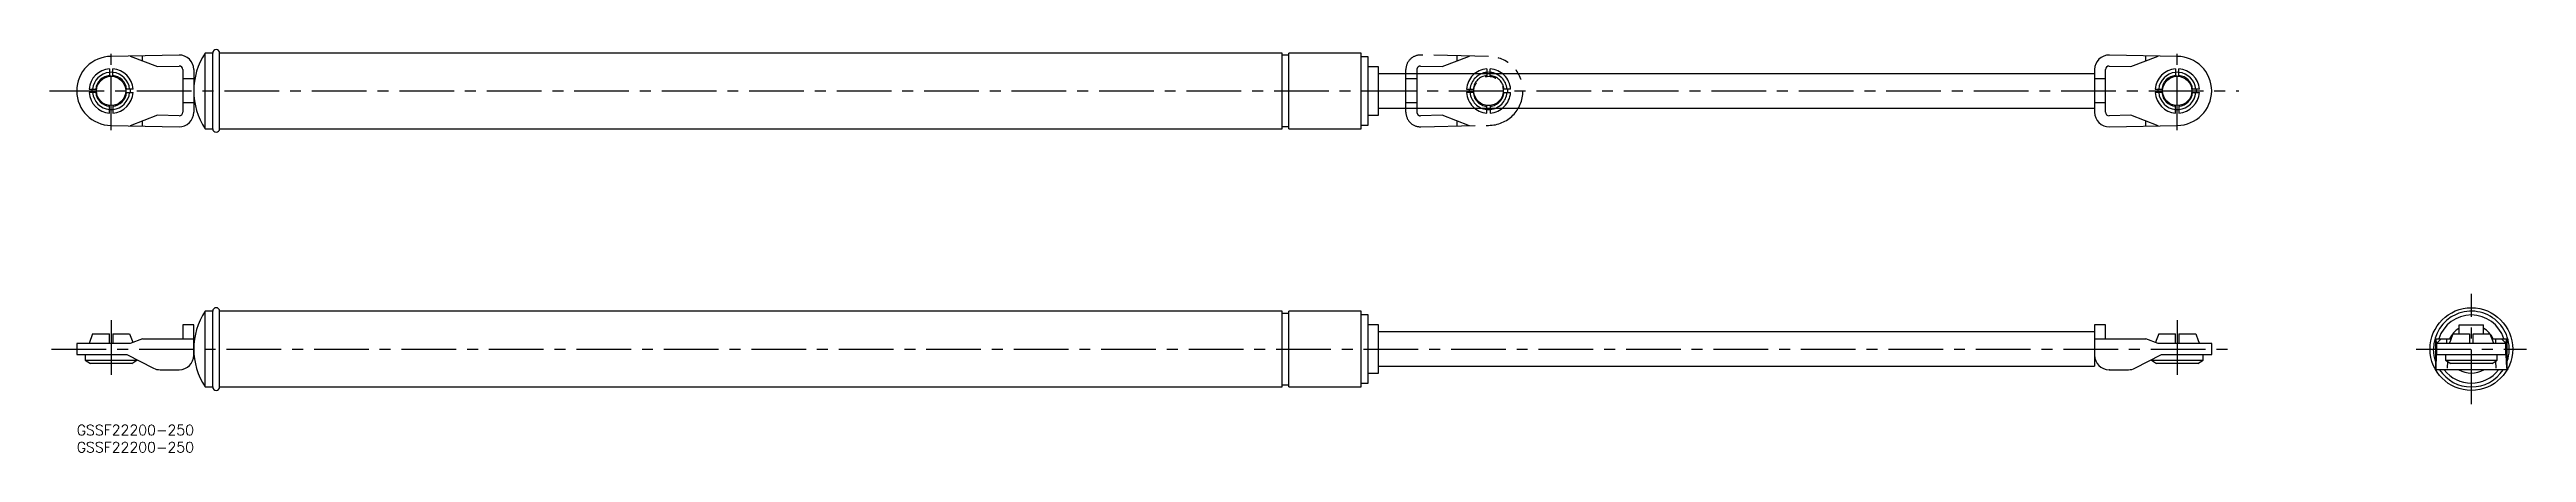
# Model space of a CAD drawing. Extents: x -8 to 711, y -8 to 109.
import ezdxf

# ---------------------------------------------------------------- set-up
doc = ezdxf.new("R2010")
doc.units = 0
doc.header["$LTSCALE"] = 0.5
doc.linetypes.add('CENTER', pattern=[50.8, 31.75, -6.35, 6.35, -6.35])
doc.linetypes.add('PHANTOM', pattern=[63.5, 31.75, -6.35, 6.35, -6.35, 6.35, -6.35])
for name, color, linetype in [('MSM_CENTER', 1, 'CENTER'), ('MSM_CONTINUOUS', 7, 'CONTINUOUS'), ('MSM_IMAGINARY', 6, 'PHANTOM'), ('MSM_PART_NUMBER', 7, 'CONTINUOUS')]:
    doc.layers.add(name, color=color, linetype=linetype)
doc.styles.get("Standard").update_dxf_attribs({"font": 'txt.shx', "height": 3, "bigfont": 'bigfont.shx'})

msp = doc.modelspace()

# ---------------------------------------------------------------- linework, layer by layer
at = {"layer": 'MSM_CENTER'}
for p, q in [((10, 85.48), (10, 108.36)), ((610, 85.48), (610, 108.36)), ((-7.89, 96.92), (627.89, 96.92)), ((695.41, 6), (695.41, 38)), ((10, 30.4), (10, 13.8)), ((610, 30.4), (610, 13.8)), ((-7.28, 22), (627.28, 22)), ((679.41, 22), (711.41, 22))]:
    msp.add_line(p, q, dxfattribs=at)
at = {"layer": 'MSM_CONTINUOUS'}
for p, q in [((39.5, 107.92), (37.3, 107.92)), ((37.3, 85.92), (37.3, 107.92)), ((39.5, 85.92), (39.5, 107.92)), ((350.1, 107.92), (41.5, 107.92)), ((41.5, 85.92), (41.5, 107.92)), ((350.1, 85.92), (350.1, 107.92)), ((373, 107.92), (352, 107.92)), ((352, 85.92), (352, 107.92)), ((373, 85.92), (373, 107.92)), ((9.5, 103.34), (9.5, 101.14)), ((9.5, 102.4), (10, 102.42)), ((29.71, 107.33), (10, 106.92)), ((10, 102.42), (10.5, 102.4)), ((10.5, 101.14), (10.5, 103.34)), ((15.5, 107.03), (23.5, 104)), ((19.09, 105.67), (19.09, 107.11)), ((23.5, 104), (29.78, 104.13)), ((30.8, 103.13), (30.8, 90.71)), ((34, 103.13), (34, 90.71)), ((352, 107.27), (350.1, 107.27)), ((375, 106.82), (373, 106.82)), ((375, 87.02), (375, 106.82)), ((378, 103.92), (375, 103.92)), ((378, 89.92), (378, 103.92)), ((586, 101.92), (378, 101.92)), ((586, 103.13), (586, 90.71)), ((589.2, 90.71), (589.2, 103.13)), ((590.22, 104.13), (596.5, 104)), ((610, 106.92), (590.29, 107.33)), ((596.5, 104), (604.5, 107.03)), ((600.91, 105.67), (600.91, 107.11)), ((609.5, 103.34), (609.5, 101.14)), ((609.5, 102.4), (610, 102.42)), ((610, 102.42), (610.5, 102.4)), ((610.5, 101.14), (610.5, 103.34)), ((3.58, 97.42), (5.78, 97.42)), ((5.78, 96.42), (3.58, 96.42)), ((4.5, 96.92), (4.52, 97.42)), ((4.52, 96.42), (4.5, 96.92)), ((16.42, 97.42), (14.22, 97.42)), ((14.22, 96.42), (16.42, 96.42)), ((15.48, 97.42), (15.5, 96.92)), ((15.5, 96.92), (15.48, 96.42)), ((34, 100.42), (30.8, 100.42)), ((589.2, 100.42), (586, 100.42)), ((603.58, 97.42), (605.78, 97.42)), ((605.78, 96.42), (603.58, 96.42)), ((604.5, 96.92), (604.52, 97.42)), ((604.52, 96.42), (604.5, 96.92)), ((616.42, 97.42), (614.22, 97.42)), ((614.22, 96.42), (616.42, 96.42)), ((615.48, 97.42), (615.5, 96.92)), ((615.5, 96.92), (615.48, 96.42)), ((10, 91.42), (9.49, 91.44)), ((9.5, 90.5), (9.5, 92.7)), ((10.5, 91.44), (10, 91.42)), ((10, 86.92), (29.71, 86.51)), ((10.5, 92.7), (10.5, 90.5)), ((23.5, 89.84), (15.5, 86.8)), ((19.09, 86.73), (19.09, 88.17)), ((29.78, 89.71), (23.5, 89.84)), ((34, 93.42), (30.8, 93.42)), ((350.1, 86.57), (352, 86.57)), ((373, 87.02), (375, 87.02)), ((375, 89.92), (378, 89.92)), ((378, 91.92), (586, 91.92)), ((589.2, 93.42), (586, 93.42)), ((596.5, 89.84), (590.22, 89.71)), ((590.29, 86.51), (610, 86.92)), ((604.5, 86.8), (596.5, 89.84)), ((600.91, 86.73), (600.91, 88.17)), ((609.5, 90.5), (609.5, 92.7)), ((610, 91.42), (609.5, 91.44)), ((610.5, 91.44), (610, 91.42)), ((610.5, 92.7), (610.5, 90.5)), ((37.3, 85.92), (39.5, 85.92)), ((41.5, 85.92), (350.1, 85.92)), ((352, 85.92), (373, 85.92)), ((34, 29), (30.8, 29)), ((30.8, 29), (30.8, 25)), ((34, 20.2), (34, 29)), ((39.5, 33), (37.3, 33)), ((37.3, 11), (37.3, 33)), ((39.5, 11), (39.5, 33)), ((350.1, 33), (41.5, 33)), ((41.5, 11), (41.5, 33)), ((350.1, 11), (350.1, 33)), ((352, 32.35), (350.1, 32.35)), ((373, 33), (352, 33)), ((352, 11), (352, 33)), ((373, 11), (373, 33)), ((375, 31.9), (373, 31.9)), ((375, 12.1), (375, 31.9)), ((378, 29), (375, 29)), ((378, 15), (378, 29)), ((589.2, 29), (586, 29)), ((586, 29), (586, 17)), ((589.2, 25), (589.2, 29)), ((691.91, 26.4), (691.91, 29)), ((691.91, 29), (698.91, 29)), ((698.91, 26.4), (698.91, 29)), ((0, 23.6), (0, 20.4)), ((15.5, 23.6), (0, 23.6)), ((4.62, 26.4), (3.58, 23.6)), ((4.62, 26.4), (9.5, 26.4)), ((9.5, 23.6), (9.5, 26.4)), ((10.5, 26.4), (15.38, 26.4)), ((10.5, 26.4), (10.5, 23.6)), ((15.38, 26.4), (16.09, 24.47)), ((19.09, 25), (15.5, 23.6)), ((16.09, 24.47), (16.3, 23.91)), ((19.09, 25), (34, 25)), ((586, 27), (378, 27)), ((586, 25), (600.91, 25)), ((604.5, 23.6), (600.91, 25)), ((603.91, 24.47), (603.7, 23.91)), ((604.62, 26.4), (603.91, 24.47)), ((620, 23.6), (604.5, 23.6)), ((604.62, 26.4), (609.5, 26.4)), ((609.5, 23.6), (609.5, 26.4)), ((610.5, 26.4), (610.5, 23.6)), ((610.5, 26.4), (615.38, 26.4)), ((615.38, 26.4), (616.09, 24.47)), ((616.09, 24.47), (616.42, 23.6)), ((620, 20.4), (620, 23.6)), ((684.59, 20.04), (684.41, 22)), ((685, 25), (685, 16)), ((685, 25), (689.51, 25)), ((685.3, 23.6), (685.22, 25)), ((686.66, 25), (685.3, 23.6)), ((705.53, 23.6), (685.3, 23.6)), ((685.41, 20.4), (685.41, 23.6)), ((688.33, 23.6), (688.33, 25)), ((689.32, 24.47), (688.99, 23.6)), ((690.03, 26.4), (689.32, 24.47)), ((690.03, 26.4), (694.91, 26.4)), ((694.91, 26.4), (694.91, 23.6)), ((695.91, 26.4), (700.79, 26.4)), ((695.91, 23.6), (695.91, 26.4)), ((700.79, 26.4), (701.51, 24.47)), ((701.31, 25), (705.82, 25)), ((701.51, 24.47), (701.83, 23.6)), ((702.49, 23.6), (702.49, 25)), ((704.16, 25), (705.53, 23.6)), ((705.41, 20.4), (705.41, 23.6)), ((705.53, 23.6), (705.6, 25)), ((705.82, 16), (705.82, 25)), ((0, 20.4), (14.54, 20.4)), ((2.5, 20.4), (2.5, 18.8)), ((2.5, 18.8), (4, 17.8)), ((2.5, 18.8), (17.5, 18.8)), ((16, 17.8), (4, 17.8)), ((14.54, 20.4), (22.3, 16.46)), ((16, 17.8), (17.5, 18.8)), ((17.5, 18.8), (17.5, 18.9)), ((24.2, 16), (29.71, 16)), ((29.8, 16), (29.71, 16)), ((375, 15), (378, 15)), ((378, 17), (586, 17)), ((590.29, 16), (590.2, 16)), ((590.29, 16), (595.8, 16)), ((597.7, 16.46), (605.46, 20.4)), ((602.5, 18.9), (602.5, 18.8)), ((602.5, 18.8), (604, 17.8)), ((602.5, 18.8), (617.5, 18.8)), ((616, 17.8), (604, 17.8)), ((605.46, 20.4), (620, 20.4)), ((616, 17.8), (617.5, 18.8)), ((617.5, 18.8), (617.5, 20.4)), ((685, 18.45), (684.59, 20.04)), ((705.82, 16), (685, 16)), ((685.11, 16), (685.12, 16)), ((685.12, 16.02), (685.13, 16.03)), ((685.12, 16.01), (685.12, 16.02)), ((685.12, 16), (685.12, 16.01)), ((685.12, 16.01), (685.12, 16.01)), ((685.12, 16), (685.12, 16)), ((685.13, 16.11), (685.14, 16.13)), ((685.13, 16.09), (685.13, 16.11)), ((685.13, 16.07), (685.13, 16.09)), ((685.13, 16.06), (685.13, 16.07)), ((685.13, 16.04), (685.13, 16.06)), ((685.13, 16.03), (685.13, 16.04)), ((685.14, 16.25), (685.15, 16.28)), ((685.14, 16.22), (685.14, 16.25)), ((685.14, 16.2), (685.14, 16.22)), ((685.14, 16.17), (685.14, 16.2)), ((685.14, 16.15), (685.14, 16.17)), ((685.14, 16.13), (685.14, 16.15)), ((685.15, 16.46), (685.32, 20.4)), ((685.15, 16.42), (685.15, 16.46)), ((685.15, 16.38), (685.15, 16.42)), ((685.15, 16.35), (685.15, 16.38)), ((685.15, 16.31), (685.15, 16.35)), ((685.15, 16.28), (685.15, 16.31)), ((685.32, 20.4), (705.51, 20.4)), ((687.91, 20.4), (687.91, 18.8)), ((687.91, 18.8), (689.41, 17.8)), ((687.91, 18.8), (702.91, 18.8)), ((688.44, 18.45), (688.36, 16.46)), ((701.41, 17.8), (689.41, 17.8)), ((701.41, 17.8), (702.91, 18.8)), ((702.38, 18.45), (702.47, 16.46)), ((702.91, 18.8), (702.91, 20.4)), ((705.67, 16.46), (705.51, 20.4)), ((705.67, 16.46), (705.67, 16.42)), ((705.67, 16.42), (705.67, 16.38)), ((705.67, 16.38), (705.67, 16.35)), ((705.67, 16.35), (705.67, 16.31)), ((705.67, 16.31), (705.67, 16.28)), ((705.67, 16.28), (705.68, 16.25)), ((705.68, 16.25), (705.68, 16.22)), ((705.68, 16.22), (705.68, 16.2)), ((705.68, 16.2), (705.68, 16.17)), ((705.68, 16.17), (705.68, 16.15)), ((705.68, 16.15), (705.69, 16.13)), ((705.69, 16.13), (705.69, 16.11)), ((705.69, 16.11), (705.69, 16.09)), ((705.69, 16.09), (705.69, 16.07)), ((705.69, 16.07), (705.69, 16.06)), ((705.69, 16.06), (705.69, 16.04)), ((705.69, 16.04), (705.7, 16.03)), ((705.7, 16.03), (705.7, 16.02)), ((705.7, 16.02), (705.7, 16.01)), ((705.7, 16.01), (705.7, 16.01)), ((705.7, 16.01), (705.7, 16)), ((705.7, 16), (705.7, 16)), ((705.7, 16), (705.71, 16)), ((37.3, 11), (39.5, 11)), ((41.5, 11), (350.1, 11)), ((350.1, 11.65), (352, 11.65)), ((352, 11), (373, 11)), ((373, 12.1), (375, 12.1))]:
    msp.add_line(p, q, dxfattribs=at)
for centre, radius in [((10, 96.92), 4.25), ((610, 96.92), 4.25), ((695.41, 22), 12)]:
    msp.add_circle(centre, radius, dxfattribs=at)
for centre, radius, start, end in [((54, 96.92), 20, 146.63299, 213.36701), ((40.5, 107.92), 1, 0, 180), ((10, 96.92), 10, 90, 270), ((10, 96.92), 6.44, 94.45407, 175.54593), ((10, 96.92), 5.4, 95.31277, 174.68723), ((10, 96.92), 4.5, 96.37937, 173.62063), ((10, 96.92), 6.44, 4.45407, 85.54593), ((10, 96.92), 5.4, 5.31277, 84.68723), ((10, 96.92), 4.5, 6.37937, 83.62063), ((29.8, 103.13), 4.2, 0, 91.19349), ((29.8, 103.13), 1, 0, 91.19349), ((590.2, 103.13), 4.2, 88.80651, 180), ((590.2, 103.13), 1, 88.80651, 180), ((610, 96.92), 6.44, 94.45407, 175.54593), ((610, 96.92), 5.4, 95.31277, 174.68723), ((610, 96.92), 4.5, 96.37937, 173.62063), ((610, 96.92), 10, 270, 90), ((610, 96.92), 6.44, 4.45407, 85.54593), ((610, 96.92), 5.4, 5.31277, 84.68723), ((610, 96.92), 4.5, 6.37937, 83.62063), ((10, 96.92), 6.44, 184.45407, 265.54593), ((10, 96.92), 5.4, 185.31277, 264.68723), ((10, 96.92), 4.5, 186.37937, 263.62063), ((10, 96.92), 5.4, 275.31277, 354.68723), ((10, 96.92), 6.44, 274.45407, 355.54593), ((10, 96.92), 4.5, 276.37937, 353.62063), ((610, 96.92), 6.44, 184.45407, 265.54593), ((610, 96.92), 5.4, 185.31277, 264.68723), ((610, 96.92), 4.5, 186.37937, 263.62063), ((610, 96.92), 4.5, 276.37937, 353.62063), ((610, 96.92), 5.4, 275.31277, 354.68723), ((610, 96.92), 6.44, 274.45407, 355.54593), ((29.8, 90.71), 4.2, 268.80651, 0), ((29.8, 90.71), 1, 268.80651, 0), ((590.2, 90.71), 4.2, 180, 271.19349), ((590.2, 90.71), 1, 180, 271.19349), ((40.5, 85.92), 1, 180, 0), ((54, 22), 20, 146.63299, 213.36701), ((40.5, 33), 1, 0, 180), ((695.41, 22), 11, 341.17491, 180), ((695.41, 22), 9.9, 17.6397, 162.3603), ((695.41, 22), 7, 120, 154.62307), ((695.41, 22), 7, 25.37693, 60), ((24.2, 20.2), 4.2, 243.03406, 270), ((29.8, 20.2), 4.2, 270, 0), ((590.2, 20.2), 4.2, 180, 270), ((595.8, 20.2), 4.2, 270, 296.96594), ((695.41, 22), 11, 213.05573, 326.94427), ((695.41, 22), 9.9, 217.3052, 322.6948), ((695.41, 22), 7, 238.99728, 301.00272), ((40.5, 11), 1, 180, 0)]:
    msp.add_arc(centre, radius, start, end, dxfattribs=at)
at = {"layer": 'MSM_IMAGINARY'}
for p, q in [((386, 90.71), (386, 103.13)), ((389.2, 103.13), (389.2, 90.71)), ((390.22, 104.13), (396.5, 104)), ((410, 106.92), (390.29, 107.33)), ((396.5, 104), (404.5, 107.03)), ((400.91, 105.67), (400.91, 107.11)), ((409.5, 103.34), (409.5, 101.14)), ((409.5, 102.4), (410, 102.42)), ((410, 102.42), (410.5, 102.4)), ((410.5, 101.14), (410.5, 103.34)), ((389.2, 100.42), (386, 100.42)), ((403.58, 97.42), (405.78, 97.42)), ((405.78, 96.42), (403.58, 96.42)), ((404.5, 96.92), (404.52, 97.42)), ((404.52, 96.42), (404.5, 96.92)), ((416.42, 97.42), (414.22, 97.42)), ((414.22, 96.42), (416.42, 96.42)), ((415.48, 97.42), (415.5, 96.92)), ((415.5, 96.92), (415.48, 96.42)), ((389.2, 93.42), (386, 93.42)), ((396.5, 89.84), (390.22, 89.71)), ((390.29, 86.51), (410, 86.92)), ((404.5, 86.8), (396.5, 89.84)), ((400.91, 86.73), (400.91, 88.17)), ((409.5, 90.5), (409.5, 92.7)), ((410, 91.42), (409.5, 91.44)), ((410.5, 91.44), (410, 91.42)), ((410.5, 92.7), (410.5, 90.5))]:
    msp.add_line(p, q, dxfattribs=at)
msp.add_circle((410, 96.92), 4.25, dxfattribs=at)
for centre, radius, start, end in [((390.2, 103.13), 4.2, 88.80651, 180), ((390.2, 103.13), 1, 88.80651, 180), ((410, 96.92), 6.44, 94.45407, 175.54593), ((410, 96.92), 5.4, 95.31277, 174.68723), ((410, 96.92), 4.5, 96.37937, 173.62063), ((410, 96.92), 10, 270, 90), ((410, 96.92), 6.44, 4.45407, 85.54593), ((410, 96.92), 5.4, 5.31277, 84.68723), ((410, 96.92), 4.5, 6.37937, 83.62063), ((410, 96.92), 6.44, 184.45407, 265.54593), ((410, 96.92), 5.4, 185.31277, 264.68723), ((410, 96.92), 4.5, 186.37937, 263.62063), ((410, 96.92), 4.5, 276.37937, 353.62063), ((410, 96.92), 5.4, 275.31277, 354.68723), ((410, 96.92), 6.44, 274.45407, 355.54593), ((390.2, 90.71), 4.2, 180, 271.19349), ((390.2, 90.71), 1, 180, 271.19349)]:
    msp.add_arc(centre, radius, start, end, dxfattribs=at)

# ---------------------------------------------------------------- texts
at = {"layer": 'MSM_PART_NUMBER', "char_height": 3, "width": 121.0942, "attachment_point": 1}
for insert in [(0, 0), (0, -5)]:
    msp.add_mtext('{GSSF22200-250}', dxfattribs=dict(at, insert=insert))

doc.saveas('drawing.dxf')
